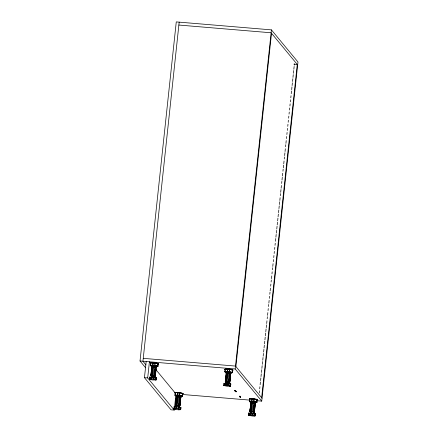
<?xml version="1.0" encoding="UTF-8"?>
<svg xmlns="http://www.w3.org/2000/svg" width="438" height="438" viewBox="0 0 438 438"><rect width="100%" height="100%" fill="white"/><g stroke="black" fill="none" stroke-linecap="round" stroke-linejoin="round"><path stroke-width="0.66" d="M179.082 406.858L179.191 405.785L177.456 405.407L176.24 405.418L176.268 406.617M145.586 367.739L140.029 361.005L176.268 21.9L271.423 29.872L297.971 62.01L261.732 401.115L256.986 400.721M179.18 22.146L142.941 361.251L145.985 364.942M174.379 408.731L174.236 410.077L171.001 409.809L144.452 377.671L146.177 361.52M174.236 410.077L147.688 377.939L149.413 361.793L150.721 363.376M150.842 363.485L150.595 365.807L151.51 365.883L150.365 365.484L150.612 363.162A3.876 0.58 6.1 0 1 152.999 362.954L152.862 365.423L154.838 365.599L154.981 363.129A3.876 0.58 6.1 0 1 158.003 363.808L157.757 366.124L156.837 366.042L157.067 366.365L157.987 366.447L158.233 364.131M149.61 378.071L149.478 379.303L150.53 379.379L149.342 379.199L149.539 377.342M149.566 378.963L150.048 377.052L149.845 378.908L150.803 379.084L149.342 379.199M152.534 376.187L150.82 375.738L151.937 365.642C150.114 367.23 157.943 368.068 156.465 366.157L155.342 376.253L154.275 376.357M150.82 375.738L151.756 368.424M151.778 366.759L151.882 365.774M150.973 375.755L151.313 372.957M151.455 371.627L151.74 368.96M151.187 375.235L151.329 373.899M151.614 371.232L151.756 369.896M152.074 366.924L152.293 365.927M151.269 375.53L152.331 365.56L153.108 365.571L152.046 375.536L151.028 375.629M152.298 366.885L152.435 365.588M151.898 377.03L151.701 378.886L152.117 379.078L151.066 378.859L151.263 377.003L152.314 377.227L151.263 377.003M152.862 365.423L152.999 362.954M151.482 379.051L151.679 377.2M152.046 375.536L153.01 365.538L155.572 365.834L154.39 375.804L155.342 376.253M151.942 375.508L152.796 375.552L153.864 365.588M156.142 379.861L156.344 378.005L156.065 379.943C153.218 379.549 157.341 380.102 155.758 379.565L155.955 377.709L155.627 377.594L155.424 379.45L153.125 379.177L153.256 377.939M155.632 365.276L154.504 375.799L153.694 375.656L154.762 365.686M153.125 379.177L153.448 379.056L153.645 377.2L154.236 377.288L154.034 379.144M154.964 364.438L154.981 363.129M153.716 379.264L153.913 377.414L154.236 377.288M153.941 377.244L154.056 376.215L154.532 375.99L153.875 377.386L152.9 375.678L151.685 375.695L153.316 376.182M155.917 367.296L156.114 365.445M155.107 375.963L156.054 365.998M155.244 376.105L155.599 372.771M155.687 371.566L156.027 368.769M175.397 393.215L175.151 395.53L176.071 395.613L174.921 395.207L175.167 392.891A3.876 0.58 6.1 0 1 177.56 392.683L177.417 395.153L179.399 395.322L179.542 392.853A3.876 0.58 6.1 0 1 182.558 393.532L182.312 395.848L181.392 395.771L181.622 396.094L182.542 396.171L182.788 393.855M180.62 409.672L179.553 409.541L180.702 409.59L180.899 407.734L180.62 409.672L178.682 409.864L174.236 409.191L175.085 409.103L173.897 408.928L174.1 407.072M173.897 408.928L174.603 406.782M174.121 408.687L175.364 408.807L174.406 408.632L175.819 395.273M175.529 405.484L176.498 395.366L175.375 405.468L176.268 405.791M175.671 405.626L175.884 403.622M176.169 400.956L176.311 399.626M175.824 405.254L176.892 395.29L177.669 395.295L176.602 405.265L175.43 405.336M176.454 406.76L176.257 408.61L176.673 408.807L175.627 408.588L175.824 406.732L176.87 406.951L175.824 406.732M180.33 397.365L180.883 397.178L176.853 396.614L176.99 395.317M177.417 395.153L177.56 392.683M176.043 408.78L176.24 406.924M176.602 405.265L177.565 395.268L180.127 395.558L178.95 405.528L180.127 395.558M176.503 405.232L177.352 405.281L178.48 394.753M177.352 405.281L178.244 405.402L179.317 395.415M179.399 395.322L179.542 392.853M178.003 408.78L178.2 406.929L178.792 407.017L178.594 408.873L176.257 408.61M178.271 408.993L178.469 407.137L178.792 407.017M180.472 397.025L180.67 395.169M180.73 395.722L181.02 395.881L179.903 405.982L180.609 395.728M179.821 405.298L180.034 403.294M180.248 401.296L180.533 398.629M180.675 397.293L181.02 395.881M179.804 405.834L180.089 403.163M180.232 401.832L180.867 395.864M180.314 409.289L179.076 409.169L179.985 409.174L180.182 407.324L180.516 407.433L180.314 409.289L180.702 409.59M225.285 369.727L225.033 372.043L225.953 372.125L224.804 371.72L225.055 369.398A3.876 0.58 6.1 0 1 227.442 369.196L227.306 371.659L229.178 371.681A3.876 0.58 6.1 0 1 232.195 372.36L232.447 370.044A3.876 0.58 6.1 0 0 229.424 369.365L228.127 381.914L226.386 381.744L227.453 371.78L230.016 372.07L228.833 382.04L229.84 382.363L230.859 372.366M225.444 383.464L224.207 383.343L223.922 385.544L224.973 385.615L223.785 385.435L223.982 383.584M223.785 385.435L225.247 385.32L224.289 385.144L224.486 383.288M226.156 382.303L225.263 381.974L226.479 372.026M225.263 381.974L226.38 371.878C225.636 373.91 229.003 372.125 230.733 373.258A2.48 0.372 6.1 0 1 230.547 373.614L230.804 373.866A2.48 0.372 6.1 0 0 228.335 373.11A2.48 0.372 6.1 0 0 226.26 373.428M225.417 381.996L226.254 374.528M225.554 382.139L225.767 380.135M226.052 377.468L226.2 376.132M226.517 373.16L226.326 372.01M225.669 382.133L226.774 371.796L227.552 371.807L226.49 381.772L225.318 381.848M226.342 383.266L226.145 385.122L226.561 385.314L225.51 385.095L225.707 383.245L226.758 383.464L225.707 383.245M225.811 381.794L226.879 371.824M227.306 371.659L227.442 369.196M225.926 385.292L226.123 383.436M228.034 369.261L228.067 368.955L228.959 369.053L228.034 369.261L228.932 369.382L228.067 368.955L228.121 369.338L228.932 369.382M227.24 381.788L228.302 371.824M227.18 383.464L227.344 381.914L226.123 381.931L226.791 383.436L228.97 382.226L228.548 383.464M229.49 383.94L229.162 383.825L230.065 383.83L229.868 385.686L227.568 385.413L227.7 384.181M229.408 370.674L229.424 369.365M227.568 385.413L227.891 385.292L228.089 383.436L228.674 383.529L228.477 385.38M228.16 385.506L228.357 383.65L228.674 383.529M228.833 382.04L230.076 371.512M229.43 382.204L230.498 372.24L230.908 372.393L230.749 373.515M229.545 382.199L230.612 372.234M229.704 381.805L229.988 379.138M230.202 377.14L230.415 375.136M229.758 381.679L230.043 379.007M230.185 377.676L230.47 375.01M230.755 372.377L230.766 373.691L226.397 373.192M228.718 382.593L229.786 382.489L230.7 372.508M230.585 386.097L230.782 384.246L230.508 386.185C227.661 385.785 231.784 386.338 230.202 385.801L230.399 383.945L230.065 383.83M230.914 372.908A3.876 0.58 6.1 0 0 232.43 372.683L232.677 370.367M261.732 401.115L235.184 368.982L271.423 29.872M235.896 366.557L271.511 33.261M249.841 399.451L249.594 401.766L250.509 401.849L249.364 401.443L249.611 399.127A3.876 0.58 6.1 0 1 252.003 398.919L251.861 401.389L253.843 401.558L253.98 399.095A3.876 0.58 6.1 0 1 257.002 399.768L256.756 402.089L255.836 402.007L256.986 402.412L257.232 400.091L256.312 400.014M255.064 415.908L253.996 415.777L255.14 415.826L255.343 413.97L255.064 415.908L253.126 416.1L248.68 415.427L249.529 415.344L248.341 415.164L248.538 413.308M248.565 414.923L249.047 413.018L248.844 414.868L249.802 415.043L248.341 415.164M249.819 411.704L251.04 401.755L249.819 411.704L250.711 412.027M250.312 408.922L249.874 411.572L251.094 401.624L250.744 403.037M250.454 407.586L250.739 404.92M250.114 411.862L250.328 409.864M250.613 407.192L250.755 405.862M251.073 402.883L251.177 401.898M250.268 411.49L251.335 401.526L252.113 401.531L251.045 411.501L249.874 411.572M250.372 411.517L251.434 401.553M250.897 412.996L250.7 414.846L251.116 415.043L250.065 414.824L250.268 412.968L251.313 413.187L250.268 412.968M251.861 401.389L252.003 398.919M250.481 415.016L250.684 413.16M250.941 411.474L252.009 401.504L252.863 401.547L251.784 411.539L251.045 411.501M252.589 398.985L252.622 398.679L253.514 398.783L252.677 399.067L253.175 399.007L252.622 398.679L253.027 398.815L252.677 399.067M255.14 415.826L254.757 415.525L254.954 413.675L253.717 413.554L254.626 413.56L254.423 415.416L252.124 415.142L252.261 413.905M254.631 401.241L253.509 411.764L252.693 411.616L253.761 401.651L254.571 401.794L253.388 411.764L254.401 412.087L255.414 402.095M253.903 400.978L253.98 399.095M252.124 415.142L252.447 415.021L252.644 413.165L253.235 413.253L253.033 415.109M252.715 415.229L252.912 413.373L253.235 413.253M253.367 413.499L253.531 411.955L250.684 411.66L251.735 413.187L251.166 411.61M253.991 411.928L255.168 401.958L255.464 402.122L254.347 412.218L253.169 412.289M254.106 411.928L255.168 401.958M254.347 412.218L255.31 402.1M259.263 392.859L259.482 390.816M259.701 388.78L259.915 386.738M260.134 384.695L260.424 381.98M260.572 380.617L260.862 377.901M261.004 376.538L261.3 373.817M261.442 372.459L261.732 369.738M261.88 368.38L262.17 365.659M262.313 364.301L262.603 361.58M262.751 360.222L263.041 357.501M263.189 356.143L263.479 353.422M263.621 352.064L263.911 349.343M264.059 347.98L264.349 345.264M264.497 343.901L264.787 341.186M264.93 339.822L265.22 337.101M265.368 335.743L265.658 333.022M265.8 331.665L266.09 328.943M266.238 327.586L266.528 324.865M266.676 323.507L266.966 320.786M267.185 318.744L267.399 316.707M267.547 315.349L267.837 312.628M268.056 310.586L268.275 308.549M268.489 306.507L268.708 304.47M268.855 303.107L269.146 300.386M269.365 298.349L269.584 296.307M269.797 294.27L270.016 292.228M270.164 290.87L270.454 288.149M270.673 286.113L270.887 284.07M271.106 282.028L271.325 279.991M271.472 278.634L271.763 275.913M271.976 273.87L272.195 271.834M272.414 269.792L272.633 267.755M272.775 266.392L273.071 263.671M273.285 261.634L273.504 259.592M273.723 257.555L273.942 255.513M274.161 253.476L274.374 251.434M274.593 249.397L274.812 247.355M275.031 245.313L275.25 243.276M275.469 241.234L275.759 238.518M275.902 237.155L276.192 234.439M276.34 233.076L276.63 230.355M276.772 228.997L277.062 226.276M277.21 224.918L277.5 222.197M277.648 220.84L277.938 218.119M278.081 216.761L278.371 214.04M278.519 212.682L278.809 209.961M278.957 208.597L279.247 205.882M279.389 204.519L279.679 201.803M279.827 200.44L280.117 197.724M280.336 195.682L280.555 193.64M280.698 192.282L280.988 189.561M281.136 188.203L281.426 185.482M281.645 183.445L281.858 181.403M282.006 180.045L282.296 177.324M282.444 175.966L282.734 173.245M282.948 171.203L283.167 169.167M283.315 167.803L283.605 165.088M283.747 163.724L284.043 161.009M284.257 158.967L284.476 156.924M284.623 155.567L284.914 152.846M285.056 151.488L285.346 148.767M285.565 146.73L285.784 144.688M285.932 143.33L286.222 140.609M286.441 138.567L286.655 136.53M286.874 134.488L287.093 132.451M287.312 130.409L287.531 128.372M287.744 126.33L287.963 124.293M288.182 122.251L288.401 120.209M288.62 118.172L288.834 116.13M289.053 114.094L289.272 112.051M289.491 110.015L289.71 107.972M289.929 105.93L290.142 103.894M290.361 101.851L290.58 99.815M290.799 97.773L291.018 95.736M291.232 93.694L291.527 90.973M291.67 89.615L291.96 86.894M292.108 85.536L292.398 82.815M292.54 81.457L292.83 78.736M292.978 77.378L293.268 74.657M293.416 73.299L293.706 70.578M293.849 69.215L294.139 66.499M294.287 65.136L294.429 63.778M261.645 397.726L297.265 64.435L293.871 64.151M225.012 369.535L225.198 369.196L225.378 369.513L225.012 369.535L225.57 369.667L225.055 369.25M178.2 392.497L178.129 392.787L178.786 392.902L178.923 392.596L178.2 392.497L178.923 392.596L178.129 392.787L178.529 392.432L178.786 392.902M182.504 393.614L182.865 393.412L181.994 393.346L182.865 393.412L182.504 393.614L182.422 393.291M151.931 366.781L153.754 366.573L156.306 367.274M152.785 375.574L153.694 375.656M178.244 405.402L179.065 405.528M230.591 373.494L229.912 373.056A2.48 0.372 6.1 0 0 226.9 372.738A2.48 0.372 6.1 0 0 226.293 373.121M228.127 381.914L228.948 382.035M252.863 401.547L253.75 401.673M251.784 411.539L252.693 411.616M224.853 369.234L227.317 368.84L231.368 369.344A4.106 0.613 6.1 0 1 232.95 370.077M156.163 378.065L156.476 377.726L155.14 377.271L149.353 377.03M156.065 379.943L152.583 379.987L149.478 379.303M180.719 407.789L181.031 407.45L177.33 406.639L173.908 406.76L174.455 407.181M230.602 384.301L230.919 383.962L229.583 383.507L223.796 383.266M230.508 386.185L227.026 386.223L223.922 385.544M255.162 414.025L255.474 413.691L254.139 413.231L248.351 412.996M157.565 363.973L158.288 363.699L157.565 363.973L158.288 363.699L157.384 363.584L158.271 363.994L158.091 363.6L157.384 363.584M175.216 393.22A4.106 0.613 6.1 0 1 175.2 392.744L175.758 392.349L178.458 392.393L183.057 393.401A4.106 0.613 6.1 0 1 182.263 393.778M249.655 399.456A4.106 0.613 6.1 0 1 249.644 398.98L250.202 398.585A4.106 0.613 6.1 0 1 254.998 398.892A4.106 0.613 6.1 0 1 257.506 399.801M174.921 395.207L177.308 394.999M249.364 401.443L251.751 401.235M182.745 393.527L183.057 393.401M153.645 377.2L153.322 377.326L153.913 377.414M178.2 406.929L177.883 407.05L178.469 407.137M252.644 413.165L252.326 413.286L252.912 413.373M153.607 362.752L154.488 363.146L153.678 363.102L153.607 362.752L154.149 362.861L153.678 363.102L154.488 363.146M157.987 366.447L156.131 366.65M182.542 396.171L180.686 396.379M256.986 402.412L255.13 402.615M179.903 405.982L178.731 406.053M149.845 378.908L151.066 378.859M224.289 385.144L225.51 385.095M174.406 408.632L175.627 408.588M248.844 414.868L250.065 414.824M175.2 392.744L176.476 392.623A4.106 0.613 6.1 0 1 181.852 393.236A4.106 0.613 6.1 0 1 182.23 394.085M249.644 398.98L250.919 398.859A4.106 0.613 6.1 0 1 256.296 399.472A4.106 0.613 6.1 0 1 256.673 400.321M176.848 395.656L176.629 396.647C176.125 395.87 179.575 396.385 180.845 396.751A2.48 0.372 6.1 0 1 180.954 397.047M179.662 405.692L178.95 405.528M254.1 403.622L255.327 403.42L250.952 402.922M155.052 377.704L155.955 377.709M155.424 379.45L154.521 379.445L155.758 379.565M229.868 385.686L228.959 385.681L230.202 385.801M179.607 407.428L180.516 407.433M254.423 415.416L253.52 415.405L254.757 415.525M232.118 370.23L232.698 370.247L232.074 369.787L232.392 369.946M226.145 385.122L227.891 385.292M250.7 414.846L252.447 415.021M178.868 25.048L271.117 32.779L297.659 64.917M143.253 358.344L235.496 366.075L262.044 398.208M140.029 361.005L235.184 368.982M144.452 377.671L147.688 377.939M182.378 394.468L250.202 400.151M227.552 369.344L229.534 369.513M153.108 363.107L155.09 363.277M232.195 372.36L231.28 372.284L232.43 372.683M252.107 399.073L254.089 399.242M177.664 392.831L179.646 393.006M250.777 402.725L252.753 402.538L255.288 402.987A2.48 0.372 6.1 0 1 255.398 403.283M255.305 403.239L254.467 402.785A2.48 0.372 6.1 0 0 251.456 402.467A2.48 0.372 6.1 0 0 250.848 402.845M180.861 397.003L180.023 396.549A2.48 0.372 6.1 0 0 177.018 396.231A2.48 0.372 6.1 0 0 176.404 396.609M176.3 396.795L176.853 396.614M227.765 383.562L228.357 383.65M152.561 378.919L153.448 379.056M227.344 381.914L228.97 382.226M152.9 375.678L154.532 375.99M251.346 402.199L249.594 401.766M232.917 370.384A4.106 0.613 6.1 0 0 232.091 369.842L230.41 369.475A4.106 0.613 6.1 0 0 225.964 369.146A4.106 0.613 6.1 0 0 225.099 369.732M178.594 408.873L179.985 409.174M232.151 370.099L232.698 370.247L232.184 369.792M176.24 405.418L177.33 405.747M225.033 372.043L226.227 372.41M150.595 365.807L151.783 366.173M175.151 395.53L176.339 395.897M254.626 413.56L254.954 413.675M250.919 398.859L250.202 398.585L249.408 398.963M176.476 392.623L175.758 392.349L174.965 392.727M229.408 369.015L232.091 369.842M154.97 362.779L155.966 363.239M175.37 392.804L175.381 392.995M250.684 411.66L251.177 411.983M155.506 369.168L175.529 393.401M153.754 362.697L153.941 363.014M150.688 363.184L150.672 362.708A4.106 0.613 6.1 0 1 156.481 363.014A4.106 0.613 6.1 0 1 157.707 364.049M224.804 371.72A3.876 0.58 6.1 0 1 227.196 371.512M176.372 396.921A2.48 0.372 6.1 0 1 177.33 396.538A2.48 0.372 6.1 0 1 180.593 396.981A2.48 0.372 6.1 0 1 180.204 397.441M179.29 395.175A3.876 0.58 6.1 0 1 182.312 395.848M257.232 400.091A3.876 0.58 6.1 0 1 256.958 400.212M250.815 403.157A2.48 0.372 6.1 0 1 252.896 402.84A2.48 0.372 6.1 0 1 255.365 403.59M253.733 401.411A3.876 0.58 6.1 0 1 256.756 402.089M150.656 363.491A4.106 0.613 6.1 0 1 153.869 362.976A4.106 0.613 6.1 0 1 158.474 364.148M151.816 367.192A2.48 0.372 6.1 0 1 153.897 366.874A2.48 0.372 6.1 0 1 156.366 367.63M150.365 365.484A3.876 0.58 6.1 0 1 152.752 365.276M154.734 365.445A3.876 0.58 6.1 0 1 157.757 366.124M156.399 367.318A2.48 0.372 6.1 0 0 156.289 367.022L155.457 366.792A2.48 0.372 6.1 0 0 152.457 366.502A2.48 0.372 6.1 0 0 151.849 366.885M234.735 390.63L235.617 390.652L234.735 390.63M235.173 391.167L235.781 391.265L235.173 391.167M235.578 390.975L234.954 390.937L235.578 390.975M235.655 391.38L236.279 391.457L235.655 391.38M236.246 391.78L235.617 391.703L236.246 391.78M239.602 396.521L240.484 396.543L239.602 396.521M239.821 396.79L240.703 396.812L239.821 396.79M240.67 397.135L240.046 397.096L240.67 397.135M235.392 390.384L234.746 390.318L235.392 390.384M235.836 390.92L235.19 390.855L235.836 390.92M257.15 399.894L256.4 399.894L257.15 399.894M239.679 396.193L240.259 396.291L239.679 396.193M256.86 399.527L256.394 399.565L257.287 399.664L256.86 399.527"/></g></svg>
